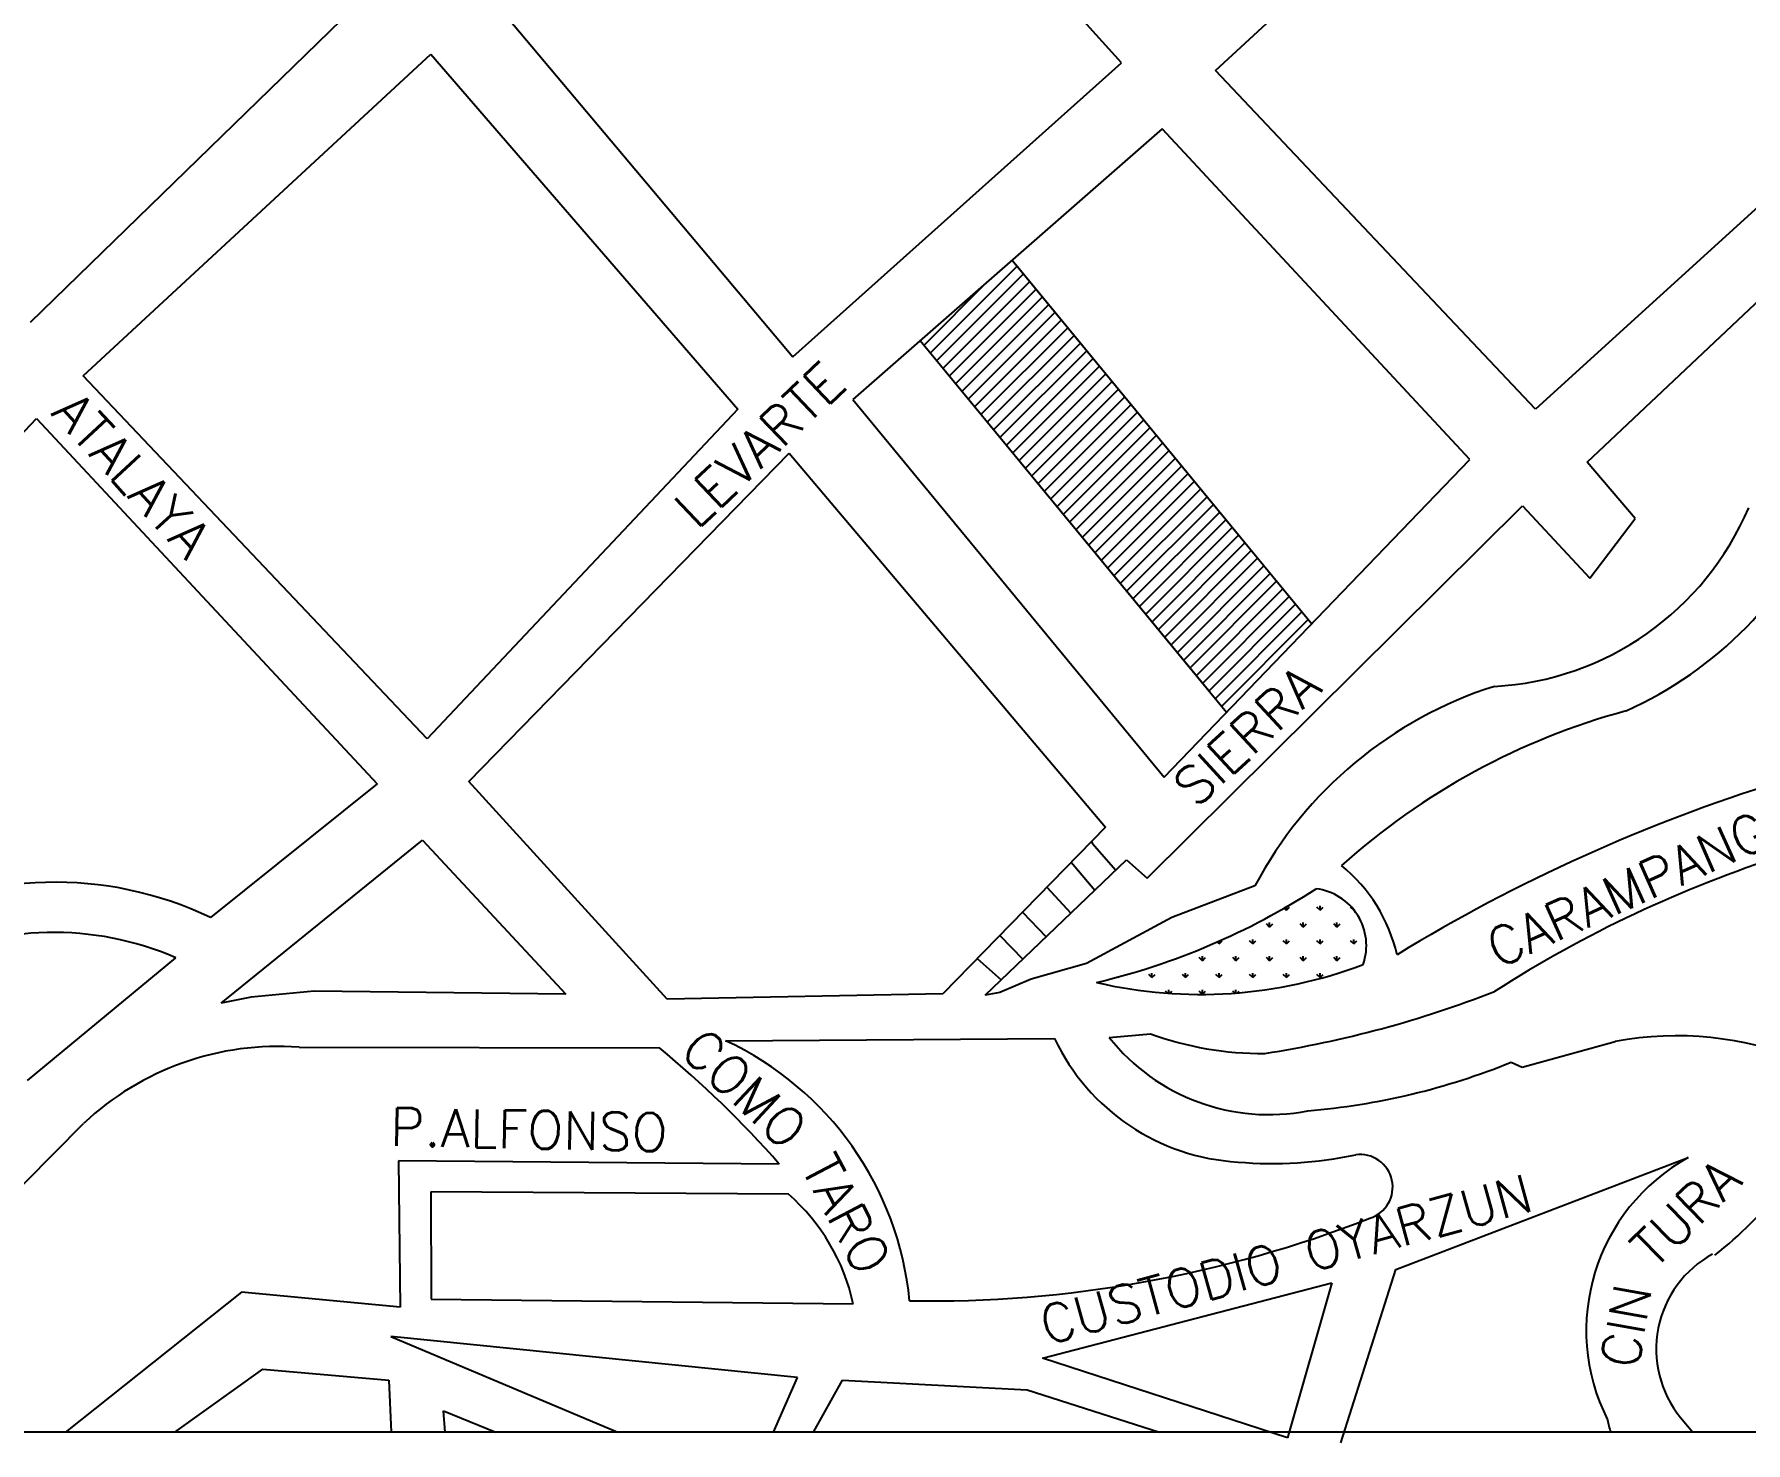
# Model space of a CAD drawing. Extents: x -8833 to -8726, y -3717 to -3576.
# Drawn here: x -8818.92 to -8810.08, y -3703.55 to -3696.27 of the extents above; entities that cross this region are included whole.
import ezdxf

# ---------------------------------------------------------------- set-up
doc = ezdxf.new("R2010")
doc.units = 0
doc.header["$MEASUREMENT"] = 0
doc.layers.get('0').update_dxf_attribs({"linetype": 'CONTINUOUS'})
for name, color, linetype in [('CALLE', 1, 'CONTINUOUS'), ('MAPA', 3, 'CONTINUOUS'), ('ROTULO', 7, 'CONTINUOUS'), ('VERDE', 8, 'CONTINUOUS')]:
    doc.layers.add(name, color=color, linetype=linetype)
doc.styles.add('ROMANS', font='romans.shx', dxfattribs={"oblique": 10, "height": 1.3})

# ---------------------------------------------------------------- blocks, each defined once
blk = doc.blocks.new('*X4')
at = {"color": 0}
for p, q in [((519.723, -91.217), (519.633, -91.126)), ((519.723, -91.217), (519.723, -91.074)), ((519.723, -91.217), (519.856, -91.084)), ((521.138, -91.217), (521.005, -91.084)), ((521.138, -91.217), (521.138, -91.029)), ((521.138, -91.217), (521.27, -91.084)), ((522.552, -91.217), (522.419, -91.084)), ((522.552, -91.217), (522.552, -91.19)), ((522.552, -91.217), (522.564, -91.205)), ((519.016, -91.924), (518.884, -91.791)), ((519.016, -91.924), (519.016, -91.736)), ((519.016, -91.924), (519.149, -91.791)), ((520.431, -91.924), (520.298, -91.791)), ((520.431, -91.924), (520.431, -91.736)), ((520.431, -91.924), (520.563, -91.791)), ((521.845, -91.924), (521.712, -91.791)), ((521.845, -91.924), (521.845, -91.736)), ((521.845, -91.924), (521.977, -91.791)), ((516.895, -92.631), (516.813, -92.548)), ((516.895, -92.631), (517.028, -92.498)), ((516.895, -92.631), (516.895, -92.512)), ((518.309, -92.631), (518.177, -92.498)), ((518.309, -92.631), (518.309, -92.443)), ((518.309, -92.631), (518.442, -92.498)), ((519.723, -92.631), (519.591, -92.498)), ((519.723, -92.631), (519.723, -92.443)), ((519.723, -92.631), (519.856, -92.498)), ((521.138, -92.631), (521.005, -92.498)), ((521.138, -92.631), (521.138, -92.443)), ((521.138, -92.631), (521.27, -92.498)), ((522.552, -92.631), (522.419, -92.498)), ((522.552, -92.631), (522.552, -92.443)), ((522.552, -92.631), (522.684, -92.498)), ((516.188, -93.338), (516.055, -93.206)), ((516.188, -93.338), (516.188, -93.151)), ((516.188, -93.338), (516.321, -93.206)), ((517.602, -93.338), (517.47, -93.206)), ((517.602, -93.338), (517.602, -93.151)), ((517.602, -93.338), (517.735, -93.206)), ((519.016, -93.338), (518.884, -93.206)), ((519.016, -93.338), (519.016, -93.151)), ((519.016, -93.338), (519.149, -93.206)), ((520.431, -93.338), (520.298, -93.206)), ((520.431, -93.338), (520.431, -93.151)), ((520.431, -93.338), (520.563, -93.206)), ((521.845, -93.338), (521.712, -93.206)), ((521.845, -93.338), (521.845, -93.151)), ((521.845, -93.338), (521.977, -93.206)), ((512.652, -94.045), (512.631, -94.024)), ((512.652, -94.045), (512.69, -94.007)), ((512.652, -94.045), (512.652, -94.018)), ((514.067, -94.045), (513.934, -93.913)), ((514.067, -94.045), (514.067, -93.858)), ((514.067, -94.045), (514.199, -93.913)), ((515.481, -94.045), (515.348, -93.913)), ((515.481, -94.045), (515.481, -93.858)), ((515.481, -94.045), (515.613, -93.913)), ((516.895, -94.045), (516.762, -93.913)), ((516.895, -94.045), (516.895, -93.858)), ((516.895, -94.045), (517.028, -93.913)), ((518.309, -94.045), (518.177, -93.913)), ((518.309, -94.045), (518.309, -93.858)), ((518.309, -94.045), (518.442, -93.913)), ((519.723, -94.045), (519.591, -93.913)), ((519.723, -94.045), (519.723, -93.858)), ((519.723, -94.045), (519.856, -93.913)), ((521.138, -94.045), (521.005, -93.913)), ((521.138, -94.045), (521.138, -93.858)), ((521.138, -94.045), (521.27, -93.913)), ((514.726, -94.705), (514.641, -94.62)), ((514.774, -94.708), (514.774, -94.565)), ((514.815, -94.711), (514.906, -94.62)), ((516.188, -94.752), (516.055, -94.62)), ((516.188, -94.752), (516.188, -94.565)), ((516.188, -94.752), (516.321, -94.62)), ((517.549, -94.699), (517.47, -94.62)), ((517.602, -94.695), (517.602, -94.565)), ((517.664, -94.69), (517.735, -94.62))]:
    blk.add_line(p, q, dxfattribs=at)
blk = doc.blocks.new('*X9')
at = {"color": 0}
for p, q in [((519.723, -91.217), (519.633, -91.126)), ((519.723, -91.217), (519.723, -91.074)), ((519.723, -91.217), (519.856, -91.084)), ((521.138, -91.217), (521.005, -91.084)), ((521.138, -91.217), (521.138, -91.029)), ((521.138, -91.217), (521.27, -91.084)), ((522.552, -91.217), (522.419, -91.084)), ((522.552, -91.217), (522.552, -91.19)), ((522.552, -91.217), (522.564, -91.205)), ((519.016, -91.924), (518.884, -91.791)), ((519.016, -91.924), (519.016, -91.736)), ((519.016, -91.924), (519.149, -91.791)), ((520.431, -91.924), (520.298, -91.791)), ((520.431, -91.924), (520.431, -91.736)), ((520.431, -91.924), (520.563, -91.791)), ((521.845, -91.924), (521.712, -91.791)), ((521.845, -91.924), (521.845, -91.736)), ((521.845, -91.924), (521.977, -91.791)), ((516.895, -92.631), (516.813, -92.548)), ((516.895, -92.631), (517.028, -92.498)), ((516.895, -92.631), (516.895, -92.512)), ((518.309, -92.631), (518.177, -92.498)), ((518.309, -92.631), (518.309, -92.443)), ((518.309, -92.631), (518.442, -92.498)), ((519.723, -92.631), (519.591, -92.498)), ((519.723, -92.631), (519.723, -92.443)), ((519.723, -92.631), (519.856, -92.498)), ((521.138, -92.631), (521.005, -92.498)), ((521.138, -92.631), (521.138, -92.443)), ((521.138, -92.631), (521.27, -92.498)), ((522.552, -92.631), (522.419, -92.498)), ((522.552, -92.631), (522.552, -92.443)), ((522.552, -92.631), (522.684, -92.498)), ((516.188, -93.338), (516.055, -93.206)), ((516.188, -93.338), (516.188, -93.151)), ((516.188, -93.338), (516.321, -93.206)), ((517.602, -93.338), (517.47, -93.206)), ((517.602, -93.338), (517.602, -93.151)), ((517.602, -93.338), (517.735, -93.206)), ((519.016, -93.338), (518.884, -93.206)), ((519.016, -93.338), (519.016, -93.151)), ((519.016, -93.338), (519.149, -93.206)), ((520.431, -93.338), (520.298, -93.206)), ((520.431, -93.338), (520.431, -93.151)), ((520.431, -93.338), (520.563, -93.206)), ((521.845, -93.338), (521.712, -93.206)), ((521.845, -93.338), (521.845, -93.151)), ((521.845, -93.338), (521.977, -93.206)), ((512.652, -94.045), (512.631, -94.024)), ((512.652, -94.045), (512.69, -94.007)), ((512.652, -94.045), (512.652, -94.018)), ((514.067, -94.045), (513.934, -93.913)), ((514.067, -94.045), (514.067, -93.858)), ((514.067, -94.045), (514.199, -93.913)), ((515.481, -94.045), (515.348, -93.913)), ((515.481, -94.045), (515.481, -93.858)), ((515.481, -94.045), (515.613, -93.913)), ((516.895, -94.045), (516.762, -93.913)), ((516.895, -94.045), (516.895, -93.858)), ((516.895, -94.045), (517.028, -93.913)), ((518.309, -94.045), (518.177, -93.913)), ((518.309, -94.045), (518.309, -93.858)), ((518.309, -94.045), (518.442, -93.913)), ((519.723, -94.045), (519.591, -93.913)), ((519.723, -94.045), (519.723, -93.858)), ((519.723, -94.045), (519.856, -93.913)), ((521.138, -94.045), (521.005, -93.913)), ((521.138, -94.045), (521.138, -93.858)), ((521.138, -94.045), (521.27, -93.913)), ((514.726, -94.705), (514.641, -94.62)), ((514.774, -94.708), (514.774, -94.565)), ((514.815, -94.711), (514.906, -94.62)), ((516.188, -94.752), (516.055, -94.62)), ((516.188, -94.752), (516.188, -94.565)), ((516.188, -94.752), (516.321, -94.62)), ((517.549, -94.699), (517.47, -94.62)), ((517.602, -94.695), (517.602, -94.565)), ((517.664, -94.69), (517.735, -94.62))]:
    blk.add_line(p, q, dxfattribs=at)

msp = doc.modelspace()

# ---------------------------------------------------------------- hatches: boundary and pattern name
at = {"layer": 'MAPA'}
h = msp.add_hatch(dxfattribs=at)
h.set_pattern_fill('ANSI31', color=256, scale=0.4095, style=0)
h.set_pattern_definition([(45, (-8686.325446, -3682.665893), (-0.036195028, 0.036195028), [])])
h.paths.add_polyline_path([(-8813.8683, -3697.4413), (-8814.3425, -3697.8562), (-8812.7605, -3699.7761), (-8812.3208, -3699.3192)])

# ---------------------------------------------------------------- linework, layer by layer
for p, q in [((-8812.8174, -3696.4612), (-8811.0096, -3694.786)), ((-8812.8174, -3696.4612), (-8811.0096, -3694.786)), ((-8813.3033, -3696.4222), (-8814.4752, -3695.1155)), ((-8813.3033, -3696.4222), (-8814.4752, -3695.1155)), ((-8818.9372, -3697.7605), (-8817.1342, -3696.0068)), ((-8818.9372, -3697.7605), (-8817.1342, -3696.0068)), ((-8816.5714, -3696.0711), (-8815.0008, -3697.9397)), ((-8816.5714, -3696.0711), (-8815.0008, -3697.9397)), ((-8818.6654, -3698.0384), (-8816.8697, -3696.3774)), ((-8818.6654, -3698.0384), (-8816.8697, -3696.3774)), ((-8816.8697, -3696.3774), (-8815.2849, -3698.21)), ((-8816.8697, -3696.3774), (-8815.2849, -3698.21)), ((-8815.0008, -3697.9397), (-8813.3033, -3696.4222)), ((-8815.0008, -3697.9397), (-8813.3033, -3696.4222)), ((-8811.1651, -3698.2107), (-8812.8174, -3696.4612)), ((-8811.1651, -3698.2107), (-8812.8174, -3696.4612)), ((-8809.4886, -3696.6859), (-8811.1651, -3698.2107)), ((-8809.4886, -3696.6859), (-8811.1651, -3698.2107)), ((-8813.0932, -3696.763), (-8814.6905, -3698.1608)), ((-8813.0932, -3696.763), (-8814.6905, -3698.1608)), ((-8811.5042, -3698.4706), (-8813.0932, -3696.763)), ((-8811.5042, -3698.4706), (-8813.0932, -3696.763)), ((-8810.8977, -3698.4847), (-8809.267, -3696.9448)), ((-8810.8977, -3698.4847), (-8809.267, -3696.9448)), ((-8813.8683, -3697.4413), (-8812.3208, -3699.3192)), ((-8813.8495, -3697.464), (-8812.3208, -3699.3192)), ((-8814.3425, -3697.8562), (-8812.7605, -3699.7761)), ((-8814.3425, -3697.8562), (-8812.8538, -3699.6628)), ((-8816.8887, -3699.9137), (-8818.6654, -3698.0384)), ((-8816.8887, -3699.9137), (-8818.6654, -3698.0384)), ((-8814.6905, -3698.1608), (-8813.0832, -3700.1115)), ((-8814.6905, -3698.1608), (-8813.0832, -3700.1115)), ((-8815.2849, -3698.21), (-8816.8887, -3699.9137)), ((-8815.2849, -3698.21), (-8816.8887, -3699.9137)), ((-8820.5536, -3699.9872), (-8818.9064, -3698.2583)), ((-8818.9064, -3698.2583), (-8817.1483, -3700.1462)), ((-8818.9064, -3698.2583), (-8817.1483, -3700.1462)), ((-8816.6738, -3700.1347), (-8815.02, -3698.4374)), ((-8816.6738, -3700.1347), (-8815.02, -3698.4374)), ((-8815.02, -3698.4374), (-8813.3862, -3700.3691)), ((-8815.02, -3698.4374), (-8813.3862, -3700.3691)), ((-8813.0832, -3700.1115), (-8811.5042, -3698.4706)), ((-8813.0832, -3700.1115), (-8811.5042, -3698.4706)), ((-8810.6508, -3698.7751), (-8810.8977, -3698.4847)), ((-8810.6508, -3698.7751), (-8810.8977, -3698.4847)), ((-8813.1708, -3700.6342), (-8811.2323, -3698.7107)), ((-8813.1708, -3700.6342), (-8811.2323, -3698.7107)), ((-8811.2323, -3698.7107), (-8810.8845, -3699.0832)), ((-8811.2323, -3698.7107), (-8810.8845, -3699.0832)), ((-8810.8845, -3699.0832), (-8810.6508, -3698.7751)), ((-8810.8845, -3699.0832), (-8810.6508, -3698.7751)), ((-8817.1483, -3700.1462), (-8818.0082, -3700.8373)), ((-8817.1483, -3700.1462), (-8818.0082, -3700.8373)), ((-8815.649, -3701.2586), (-8816.6738, -3700.1347)), ((-8815.649, -3701.2586), (-8816.6738, -3700.1347)), ((-8813.3862, -3700.3691), (-8814.2254, -3701.2304)), ((-8813.3862, -3700.3691), (-8814.2254, -3701.2304)), ((-8817.9531, -3701.2785), (-8816.9138, -3700.4366)), ((-8817.9531, -3701.2785), (-8816.9138, -3700.4366)), ((-8816.9138, -3700.4366), (-8816.1739, -3701.2322)), ((-8816.9138, -3700.4366), (-8816.1739, -3701.2322)), ((-8813.4583, -3700.4431), (-8813.4546, -3700.4528)), ((-8813.4583, -3700.4431), (-8813.4546, -3700.4528)), ((-8814.0068, -3701.2372), (-8813.278, -3700.5395)), ((-8814.0068, -3701.2372), (-8813.278, -3700.5395)), ((-8813.278, -3700.5395), (-8813.1708, -3700.6342)), ((-8813.278, -3700.5395), (-8813.1708, -3700.6342)), ((-8812.6145, -3700.6733), (-8813.0435, -3700.8361)), ((-8812.6145, -3700.6733), (-8813.0435, -3700.8361)), ((-8813.0435, -3700.8361), (-8813.4841, -3701.0746)), ((-8813.0435, -3700.8361), (-8813.4841, -3701.0746)), ((-8818.9539, -3701.6794), (-8818.1869, -3701.0448)), ((-8818.9539, -3701.6794), (-8818.1869, -3701.0448)), ((-8813.4841, -3701.0746), (-8813.7704, -3701.1558)), ((-8813.4841, -3701.0746), (-8813.7704, -3701.1558)), ((-8813.7704, -3701.1558), (-8813.932, -3701.2247)), ((-8813.7704, -3701.1558), (-8813.932, -3701.2247)), ((-8817.7974, -3701.2474), (-8817.9531, -3701.2785)), ((-8817.7974, -3701.2474), (-8817.9531, -3701.2785)), ((-8817.473, -3701.2166), (-8817.7974, -3701.2474)), ((-8817.473, -3701.2166), (-8817.7974, -3701.2474)), ((-8816.1739, -3701.2322), (-8817.473, -3701.2166)), ((-8816.1739, -3701.2322), (-8817.473, -3701.2166)), ((-8814.2254, -3701.2304), (-8815.649, -3701.2586)), ((-8814.2254, -3701.2304), (-8815.649, -3701.2586)), ((-8813.932, -3701.2247), (-8814.0068, -3701.2372)), ((-8813.932, -3701.2247), (-8814.0068, -3701.2372)), ((-8817.5508, -3701.5062), (-8815.6897, -3701.5105)), ((-8817.5508, -3701.5062), (-8815.6897, -3701.5105)), ((-8815.3477, -3701.4729), (-8813.6491, -3701.462)), ((-8815.3477, -3701.4729), (-8813.6491, -3701.462)), ((-8813.3671, -3701.456), (-8813.1542, -3701.4373)), ((-8813.3671, -3701.456), (-8813.1542, -3701.4373)), ((-8811.2341, -3701.6094), (-8810.753, -3701.4775)), ((-8811.2341, -3701.6094), (-8810.753, -3701.4775)), ((-8811.2908, -3701.5842), (-8811.2341, -3701.6094)), ((-8811.2908, -3701.5842), (-8811.2341, -3701.6094)), ((-8820.2447, -3703.4945), (-8818.664, -3701.9006)), ((-8817.0381, -3702.0934), (-8817.0293, -3702.8495)), ((-8817.0381, -3702.0934), (-8817.0293, -3702.8495)), ((-8815.0707, -3702.1105), (-8817.0381, -3702.0934)), ((-8815.0707, -3702.1105), (-8817.0381, -3702.0934)), ((-8811.8863, -3702.6552), (-8810.3761, -3702.0768)), ((-8811.8863, -3702.6552), (-8810.3761, -3702.0768)), ((-8815.0234, -3702.2658), (-8816.871, -3702.2543)), ((-8815.0234, -3702.2658), (-8816.871, -3702.2543)), ((-8816.871, -3702.2543), (-8816.8687, -3702.808)), ((-8816.871, -3702.2543), (-8816.8687, -3702.808)), ((-8812.1704, -3703.5501), (-8811.8863, -3702.6552)), ((-8812.1704, -3703.5501), (-8811.8863, -3702.6552)), ((-8813.7113, -3703.1135), (-8812.2177, -3702.7242)), ((-8813.7113, -3703.1135), (-8812.2177, -3702.7242)), ((-8812.2177, -3702.7242), (-8812.4465, -3703.5246)), ((-8812.2177, -3702.7242), (-8812.4465, -3703.5246)), ((-8817.8483, -3702.772), (-8818.7574, -3703.4945)), ((-8817.8483, -3702.772), (-8818.7574, -3703.4945)), ((-8817.0293, -3702.8495), (-8817.8483, -3702.772)), ((-8817.0293, -3702.8495), (-8817.8483, -3702.772)), ((-8816.8687, -3702.808), (-8814.689, -3702.8318)), ((-8816.8687, -3702.808), (-8814.689, -3702.8318)), ((-8817.0775, -3703.0006), (-8815.904, -3703.4945)), ((-8814.9767, -3703.2133), (-8817.0775, -3703.0006)), ((-8817.0775, -3703.0006), (-8815.904, -3703.4945)), ((-8814.9767, -3703.2133), (-8817.0775, -3703.0006)), ((-8812.4465, -3703.5246), (-8813.7113, -3703.1135)), ((-8812.4465, -3703.5246), (-8813.7113, -3703.1135)), ((-8818.1927, -3703.4945), (-8817.7375, -3703.1692)), ((-8818.1927, -3703.4945), (-8817.7375, -3703.1692)), ((-8817.7375, -3703.1692), (-8817.0873, -3703.2274)), ((-8817.7375, -3703.1692), (-8817.0873, -3703.2274)), ((-8817.0873, -3703.2274), (-8817.075, -3703.4945)), ((-8817.0873, -3703.2274), (-8817.075, -3703.4945)), ((-8815.1005, -3703.4945), (-8814.9767, -3703.2133)), ((-8815.1005, -3703.4945), (-8814.9767, -3703.2133)), ((-8814.8937, -3703.4945), (-8814.7442, -3703.2259)), ((-8814.8937, -3703.4945), (-8814.7442, -3703.2259)), ((-8814.7442, -3703.2259), (-8813.7908, -3703.2774)), ((-8814.7442, -3703.2259), (-8813.7908, -3703.2774)), ((-8813.7908, -3703.2774), (-8813.1068, -3703.4945)), ((-8813.7908, -3703.2774), (-8813.1068, -3703.4945)), ((-8816.8044, -3703.3855), (-8816.5353, -3703.4945)), ((-8816.8044, -3703.3855), (-8816.5353, -3703.4945)), ((-8816.7967, -3703.4945), (-8816.8044, -3703.3855)), ((-8816.7967, -3703.4945), (-8816.8044, -3703.3855)), ((-8810.4168, -3703.4195), (-8810.3526, -3703.4945)), ((-8810.4168, -3703.4195), (-8810.3526, -3703.4945))]:
    msp.add_line(p, q, dxfattribs=at)
at = {"layer": 'MAPA', "color": 2}
for p, q in [((-8813.4546, -3700.4528), (-8813.3331, -3700.5922)), ((-8813.4546, -3700.4528), (-8813.3331, -3700.5922)), ((-8813.5629, -3700.5504), (-8813.4413, -3700.6957)), ((-8813.5629, -3700.5504), (-8813.4413, -3700.6957)), ((-8813.6889, -3700.6798), (-8813.5654, -3700.8146)), ((-8813.6889, -3700.6798), (-8813.5654, -3700.8146)), ((-8813.815, -3700.8091), (-8813.6926, -3700.9364)), ((-8813.815, -3700.8091), (-8813.6926, -3700.9364)), ((-8813.9318, -3700.929), (-8813.8137, -3701.0523)), ((-8813.9318, -3700.929), (-8813.8137, -3701.0523)), ((-8814.0487, -3701.049), (-8813.9251, -3701.1589)), ((-8814.0487, -3701.049), (-8813.9251, -3701.1589))]:
    msp.add_line(p, q, dxfattribs=at)
at = {"layer": 'MAPA'}
for centre, radius, start, end in [((-8811.4617, -3698.1276), 1.5176, 273.18017, 337.03543), ((-8811.4617, -3698.1276), 1.5176, 273.18017, 337.03543), ((-8811.5259, -3697.9188), 2.0273, 294.10757, 337.18222), ((-8811.5259, -3697.9188), 2.0273, 294.10757, 337.18222), ((-8810.7345, -3701.6725), 2.1291, 107.58085, 152.01123), ((-8810.7345, -3701.6725), 2.1291, 107.58085, 152.01123), ((-8809.745, -3703.2736), 3.6315, 105.21098, 131.84741), ((-8809.745, -3703.2736), 3.6315, 105.21098, 131.84741), ((-8807.3146, -3708.4993), 8.7552, 107.20059, 121.43158), ((-8807.3146, -3708.4993), 8.7552, 107.20059, 121.43158), ((-8807.9247, -3706.6082), 6.4004, 107.79228, 122.63762), ((-8807.9247, -3706.6082), 6.4004, 107.79228, 122.63762), ((-8812.6923, -3701.2158), 0.8332, 12.96621, 50.9869), ((-8812.6923, -3701.2158), 0.8332, 12.96621, 50.9869), ((-8818.8091, -3702.4998), 1.8454, 64.27933, 118.87038), ((-8818.8091, -3702.4998), 1.8454, 64.27933, 118.87038), ((-8814.2757, -3697.6246), 3.6463, 283.35931, 302.84524), ((-8814.2757, -3697.6246), 3.6463, 283.35931, 302.84524), ((-8812.3347, -3700.9817), 0.296, 340.78194, 82.88124), ((-8812.3347, -3700.9817), 0.296, 340.78194, 82.88124), ((-8818.8178, -3702.4972), 1.5835, 66.52145, 115.94205), ((-8818.8178, -3702.4972), 1.5835, 66.52145, 115.94205), ((-8812.8966, -3698.8706), 2.3633, 256.87823, 290.85664), ((-8812.8966, -3698.8706), 2.3633, 256.87823, 290.85664), ((-8813.4293, -3695.9701), 5.6355, 278.83419, 291.36104), ((-8813.4293, -3695.9701), 5.6355, 278.83419, 291.36104), ((-8817.6573, -3702.9739), 1.4716, 85.84859, 133.16571), ((-8817.6573, -3702.9739), 1.4716, 85.84859, 133.16571), ((-8819.0767, -3705.6243), 5.3287, 41.25502, 50.53436), ((-8819.0767, -3705.6243), 5.3287, 41.25502, 50.53436), ((-8816.0491, -3702.9761), 1.6588, 5.51968, 64.98667), ((-8816.0491, -3702.9761), 1.6588, 5.51968, 64.98667), ((-8812.6382, -3700.9825), 1.1189, 205.37321, 266.75928), ((-8812.6382, -3700.9825), 1.1189, 205.37321, 266.75928), ((-8812.5426, -3700.803), 1.0518, 218.37673, 281.05457), ((-8812.5426, -3700.803), 1.0518, 218.37673, 281.05457), ((-8812.5792, -3699.8595), 1.6793, 249.97383, 270.52375), ((-8812.5792, -3699.8595), 1.6793, 249.97383, 270.52375), ((-8810.4354, -3703.1405), 1.693, 67.23254, 100.81282), ((-8810.4354, -3703.1405), 1.693, 67.23254, 100.81282), ((-8812.6416, -3698.2562), 3.5916, 274.80175, 292.09172), ((-8812.6416, -3698.2562), 3.5916, 274.80175, 292.09172), ((-8811.6031, -3700.8678), 2.1904, 308.53141, 334.44098), ((-8811.6031, -3700.8678), 2.1904, 308.53141, 334.44098), ((-8812.5207, -3700.071), 2.0367, 264.90929, 282.09845), ((-8812.5207, -3700.071), 2.0367, 264.90929, 282.09845), ((-8812.0712, -3702.2294), 0.1685, 287.31176, 97.72441), ((-8812.0712, -3702.2294), 0.1685, 287.31176, 97.72441), ((-8809.8826, -3702.9701), 1.0206, 118.92276, 206.89254), ((-8809.8826, -3702.9701), 1.0206, 118.92276, 206.89254), ((-8815.7126, -3703.0547), 1.0476, 12.28645, 48.86287), ((-8815.7126, -3703.0547), 1.0476, 12.28645, 48.86287), ((-8814.2908, -3696.5735), 6.244, 269.01633, 291.31609), ((-8814.2908, -3696.5735), 6.244, 269.01633, 291.31609), ((-8809.9805, -3703.0665), 0.5612, 118.83646, 218.97463), ((-8809.9805, -3703.0665), 0.5612, 118.83646, 218.97463), ((-8810.1596, -3703.3159), 0.6436, 190.3682, 196.112), ((-8810.1596, -3703.3159), 0.6436, 190.3682, 196.112)]:
    msp.add_arc(centre, radius, start, end, dxfattribs=at)
at = {"layer": 'ROTULO', "color": 6}
msp.add_lwpolyline([(-8821.9301, -3692.0166), (-8801.3851, -3692.0166), (-8801.3851, -3703.4945), (-8821.9301, -3703.4945)], close=True, dxfattribs=at)
msp.add_lwpolyline([(-8821.9301, -3692.0166), (-8801.3851, -3692.0166), (-8801.3851, -3703.4945), (-8821.9301, -3703.4945)], close=True, dxfattribs=at)

# ---------------------------------------------------------------- block references
at = {"layer": 'VERDE', "xscale": 0.12285, "yscale": 0.12285, "zscale": 0.12285}
for name in ['*X4', '*X9']:
    msp.add_blockref(name, (-8876.2996, -3689.5934), dxfattribs=at)

# ---------------------------------------------------------------- texts
at = {"layer": 'CALLE', "style": 'ROMANS'}
for s, rotation, p in [('LEVARTE', 43.61701, (-8815.4961, -3698.8372)), ('LEVARTE', 43.61701, (-8815.4961, -3698.8372)), ('ATALAYA', 312.75643, (-8818.8371, -3698.2352)), ('ATALAYA', 312.75643, (-8818.8371, -3698.2352)), ('SIERRA', 42.96497, (-8812.9187, -3700.2764)), ('SIERRA', 42.96497, (-8812.9187, -3700.2764)), ('CARAMPANGUE', 24.23844, (-8811.3591, -3701.0996)), ('CARAMPANGUE', 24.23844, (-8811.3591, -3701.0996)), ('COMO', 316.9395, (-8815.5921, -3701.5363)), ('COMO', 316.9395, (-8815.5921, -3701.5363)), ('P.ALFONSO', 358.80061, (-8817.0814, -3702.0153)), ('P.ALFONSO', 358.80061, (-8817.0814, -3702.0153)), ('TARO', 297.75889, (-8814.9629, -3702.1273)), ('TARO', 297.75889, (-8814.9629, -3702.1273)), ('TURA', 44.34852, (-8810.5522, -3702.6594)), ('TURA', 44.34852, (-8810.5522, -3702.6594)), ('CUSTODIO OYARZUN', 15.44239, (-8813.69, -3703.0451)), ('CUSTODIO OYARZUN', 15.44239, (-8813.69, -3703.0451)), ('CIN', 79.91988, (-8810.6381, -3703.1754)), ('CIN', 79.91988, (-8810.6381, -3703.1754))]:
    msp.add_text(s, height=0.19656, rotation=rotation, dxfattribs=at).set_placement(p)

doc.saveas('drawing.dxf')
